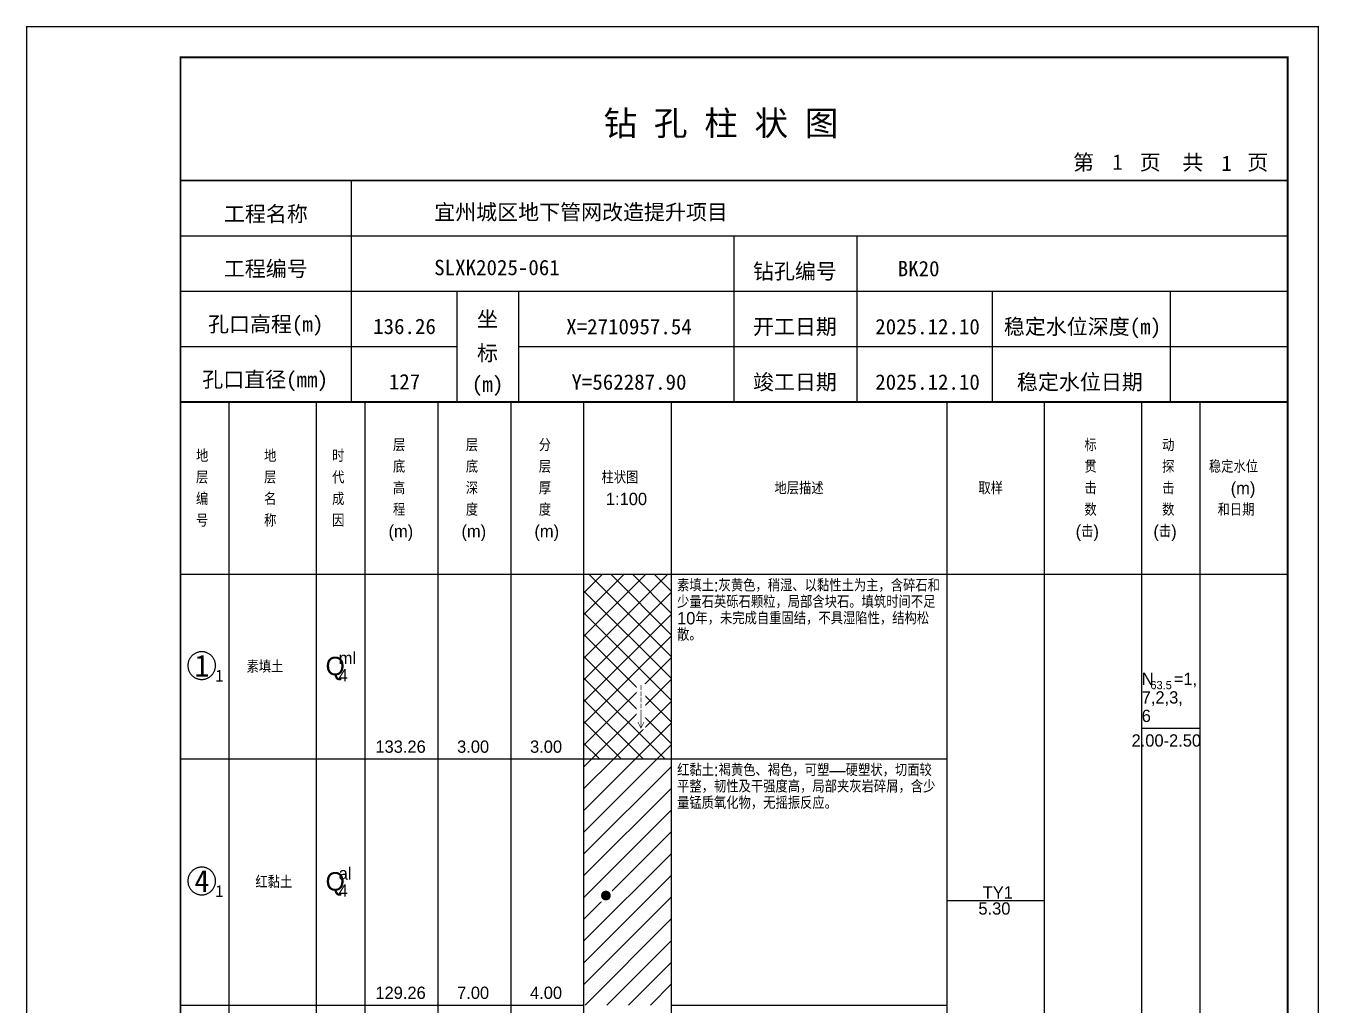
# Model space of a CAD drawing. Header units: millimetres. Extents: x 12489 to 89920, y 4630 to 4927.
# Drawn here: x 16669.3 to 16879.6, y 4767.7 to 4926.8 of the extents above; entities that cross this region are included whole.
import ezdxf
from ezdxf.enums import TextEntityAlignment as Align

# ---------------------------------------------------------------- set-up
doc = ezdxf.new("R2010")
doc.units = ezdxf.units.MM
doc.layers.add('GICAD_QUYANG', color=7, linetype='Continuous')
doc.layers.add('ZZT_TC', color=7, linetype='Continuous')
doc.styles.add('成果图图块', font='', dxfattribs={"height": 2.5})
doc.styles.add('成果图模板', font='')
doc.styles.add('成果图模板标题', font='simhei.ttf')
doc.styles.add('成果图表体', font='Comfont.shx', dxfattribs={"height": 2, "bigfont": 'Hztxt12a.shx'})
doc.styles.get('成果图图块').set_extended_font_data('FangSong_GB2312')
doc.styles.get('成果图模板').set_extended_font_data('FangSong_GB2312')

# ---------------------------------------------------------------- blocks, each defined once
blk = doc.blocks.new('DCBH-1-1-942', base_point=(0.3, -0.11))
at = {"layer": 'ZZT_TC', "color": 7}
blk.add_polyline3d([(-0.19, 2.31, 0), (-0.3, 2.31, 0), (-0.41, 2.3, 0), (-0.52, 2.29, 0), (-0.63, 2.27, 0), (-0.73, 2.24, 0), (-0.84, 2.21, 0), (-0.95, 2.18, 0), (-1.05, 2.14, 0), (-1.15, 2.09, 0), (-1.25, 2.04, 0), (-1.35, 1.99, 0), (-1.44, 1.93, 0), (-1.53, 1.87, 0), (-1.62, 1.8, 0), (-1.7, 1.73, 0), (-1.78, 1.65, 0), (-1.86, 1.57, 0), (-1.93, 1.49, 0), (-2, 1.4, 0), (-2.06, 1.31, 0), (-2.12, 1.22, 0), (-2.17, 1.12, 0), (-2.22, 1.02, 0), (-2.27, 0.92, 0), (-2.31, 0.82, 0), (-2.34, 0.71, 0), (-2.37, 0.61, 0), (-2.4, 0.5, 0), (-2.41, 0.39, 0), (-2.43, 0.28, 0), (-2.44, 0.17, 0), (-2.44, 0.06, 0), (-2.44, -0.05, 0), (-2.43, -0.16, 0), (-2.41, -0.27, 0), (-2.4, -0.38, 0), (-2.37, -0.49, 0), (-2.34, -0.6, 0), (-2.31, -0.7, 0), (-2.27, -0.8, 0), (-2.22, -0.9, 0), (-2.17, -1, 0), (-2.12, -1.1, 0), (-2.06, -1.19, 0), (-2, -1.28, 0), (-1.93, -1.37, 0), (-1.86, -1.45, 0), (-1.78, -1.53, 0), (-1.7, -1.61, 0), (-1.62, -1.68, 0), (-1.53, -1.75, 0), (-1.44, -1.81, 0), (-1.35, -1.87, 0), (-1.25, -1.93, 0), (-1.15, -1.98, 0), (-1.05, -2.02, 0), (-0.95, -2.06, 0), (-0.84, -2.1, 0), (-0.73, -2.13, 0), (-0.63, -2.15, 0), (-0.52, -2.17, 0), (-0.41, -2.18, 0), (-0.3, -2.19, 0), (-0.19, -2.19, 0), (-0.08, -2.19, 0), (0.03, -2.18, 0), (0.14, -2.17, 0), (0.25, -2.15, 0), (0.36, -2.13, 0), (0.47, -2.1, 0), (0.57, -2.06, 0), (0.67, -2.02, 0), (0.77, -1.98, 0), (0.87, -1.93, 0), (0.97, -1.87, 0), (1.06, -1.81, 0), (1.15, -1.75, 0), (1.24, -1.68, 0), (1.32, -1.61, 0), (1.4, -1.53, 0), (1.48, -1.45, 0), (1.55, -1.37, 0), (1.62, -1.28, 0), (1.68, -1.19, 0), (1.74, -1.1, 0), (1.8, -1, 0), (1.85, -0.9, 0), (1.89, -0.8, 0), (1.93, -0.7, 0), (1.97, -0.6, 0), (2, -0.49, 0), (2.02, -0.38, 0), (2.04, -0.27, 0), (2.05, -0.16, 0), (2.06, -0.05, 0), (2.06, 0.06, 0), (2.06, 0.17, 0), (2.05, 0.28, 0), (2.04, 0.39, 0), (2.02, 0.5, 0), (2, 0.61, 0), (1.97, 0.71, 0), (1.93, 0.82, 0), (1.89, 0.92, 0), (1.85, 1.02, 0), (1.8, 1.12, 0), (1.74, 1.22, 0), (1.68, 1.31, 0), (1.62, 1.4, 0), (1.55, 1.49, 0), (1.48, 1.57, 0), (1.4, 1.65, 0), (1.32, 1.73, 0), (1.24, 1.8, 0), (1.15, 1.87, 0), (1.06, 1.93, 0), (0.97, 1.99, 0), (0.87, 2.04, 0), (0.77, 2.09, 0), (0.67, 2.14, 0), (0.57, 2.18, 0), (0.47, 2.21, 0), (0.36, 2.24, 0), (0.25, 2.27, 0), (0.14, 2.29, 0), (0.03, 2.3, 0), (-0.08, 2.31, 0), (-0.19, 2.31, 0)], dxfattribs=at)
at = {"style": '成果图图块'}
blk.add_text('1', height=3.57, dxfattribs=at).set_placement((-0.16, -1.74), align=Align.CENTER)
blk.add_text('1', height=1.91, dxfattribs=at).set_placement((2.03, -2.53))
blk = doc.blocks.new('DCBH-1-1-943', base_point=(0.3, -0.11))
at = {"layer": 'ZZT_TC', "color": 7}
blk.add_polyline3d([(-0.19, 2.31, 0), (-0.3, 2.31, 0), (-0.41, 2.3, 0), (-0.52, 2.29, 0), (-0.63, 2.27, 0), (-0.73, 2.24, 0), (-0.84, 2.21, 0), (-0.95, 2.18, 0), (-1.05, 2.14, 0), (-1.15, 2.09, 0), (-1.25, 2.04, 0), (-1.35, 1.99, 0), (-1.44, 1.93, 0), (-1.53, 1.87, 0), (-1.62, 1.8, 0), (-1.7, 1.73, 0), (-1.78, 1.65, 0), (-1.86, 1.57, 0), (-1.93, 1.49, 0), (-2, 1.4, 0), (-2.06, 1.31, 0), (-2.12, 1.22, 0), (-2.17, 1.12, 0), (-2.22, 1.02, 0), (-2.27, 0.92, 0), (-2.31, 0.82, 0), (-2.34, 0.71, 0), (-2.37, 0.61, 0), (-2.4, 0.5, 0), (-2.41, 0.39, 0), (-2.43, 0.28, 0), (-2.44, 0.17, 0), (-2.44, 0.06, 0), (-2.44, -0.05, 0), (-2.43, -0.16, 0), (-2.41, -0.27, 0), (-2.4, -0.38, 0), (-2.37, -0.49, 0), (-2.34, -0.6, 0), (-2.31, -0.7, 0), (-2.27, -0.8, 0), (-2.22, -0.9, 0), (-2.17, -1, 0), (-2.12, -1.1, 0), (-2.06, -1.19, 0), (-2, -1.28, 0), (-1.93, -1.37, 0), (-1.86, -1.45, 0), (-1.78, -1.53, 0), (-1.7, -1.61, 0), (-1.62, -1.68, 0), (-1.53, -1.75, 0), (-1.44, -1.81, 0), (-1.35, -1.87, 0), (-1.25, -1.93, 0), (-1.15, -1.98, 0), (-1.05, -2.02, 0), (-0.95, -2.06, 0), (-0.84, -2.1, 0), (-0.73, -2.13, 0), (-0.63, -2.15, 0), (-0.52, -2.17, 0), (-0.41, -2.18, 0), (-0.3, -2.19, 0), (-0.19, -2.19, 0), (-0.08, -2.19, 0), (0.03, -2.18, 0), (0.14, -2.17, 0), (0.25, -2.15, 0), (0.36, -2.13, 0), (0.47, -2.1, 0), (0.57, -2.06, 0), (0.67, -2.02, 0), (0.77, -1.98, 0), (0.87, -1.93, 0), (0.97, -1.87, 0), (1.06, -1.81, 0), (1.15, -1.75, 0), (1.24, -1.68, 0), (1.32, -1.61, 0), (1.4, -1.53, 0), (1.48, -1.45, 0), (1.55, -1.37, 0), (1.62, -1.28, 0), (1.68, -1.19, 0), (1.74, -1.1, 0), (1.8, -1, 0), (1.85, -0.9, 0), (1.89, -0.8, 0), (1.93, -0.7, 0), (1.97, -0.6, 0), (2, -0.49, 0), (2.02, -0.38, 0), (2.04, -0.27, 0), (2.05, -0.16, 0), (2.06, -0.05, 0), (2.06, 0.06, 0), (2.06, 0.17, 0), (2.05, 0.28, 0), (2.04, 0.39, 0), (2.02, 0.5, 0), (2, 0.61, 0), (1.97, 0.71, 0), (1.93, 0.82, 0), (1.89, 0.92, 0), (1.85, 1.02, 0), (1.8, 1.12, 0), (1.74, 1.22, 0), (1.68, 1.31, 0), (1.62, 1.4, 0), (1.55, 1.49, 0), (1.48, 1.57, 0), (1.4, 1.65, 0), (1.32, 1.73, 0), (1.24, 1.8, 0), (1.15, 1.87, 0), (1.06, 1.93, 0), (0.97, 1.99, 0), (0.87, 2.04, 0), (0.77, 2.09, 0), (0.67, 2.14, 0), (0.57, 2.18, 0), (0.47, 2.21, 0), (0.36, 2.24, 0), (0.25, 2.27, 0), (0.14, 2.29, 0), (0.03, 2.3, 0), (-0.08, 2.31, 0), (-0.19, 2.31, 0)], dxfattribs=at)
at = {"style": '成果图图块'}
blk.add_text('4', height=3.57, dxfattribs=at).set_placement((-0.16, -1.74), align=Align.CENTER)
blk.add_text('1', height=1.91, dxfattribs=at).set_placement((2.03, -2.53))
blk = doc.blocks.new('gkqy1.dwg', base_point=(0.8, 0))
blk.add_wipeout([(-0.2, -0.2), (1.8, -0.2), (1.8, 1.8), (-0.2, 1.8)])
at = {"layer": 'GICAD_QUYANG'}
h = blk.add_hatch(color=7, dxfattribs=at)
edge = h.paths.add_edge_path()
edge.add_arc((0.8, 0.8), 0.8, 0, 360)
blk = doc.blocks.new('zztGLdt.dwg', base_point=(0.5, 0))
blk.add_wipeout([(-0.2, -0.2), (1.2, -0.2), (1.2, 3.2), (-0.2, 3.2)])
at = {"color": 7, "const_width": 0.1}
for points in [[(0.5, 3), (0.5, 0)], [(0, 1), (0.5, 0), (1, 1)]]:
    blk.add_lwpolyline(points, dxfattribs=at)
blk = doc.blocks.new('钻孔柱状图路桥昇龙制图梁世成校核莫家里.dwg20', base_point=(25, 236))
for p, q in [((52.82, 236), (52.82, 272)), ((25, 263), (205, 263)), ((115, 236), (115, 263)), ((135, 236), (135, 263)), ((25, 254), (205, 254)), ((70, 236), (70, 254)), ((80, 236), (80, 254)), ((157, 236), (157, 254)), ((185.95, 236), (185.95, 254)), ((25, 245), (70, 245)), ((80, 245), (205, 245))]:
    blk.add_line(p, q)
for points, const_width in [([(0, 0), (210, 0), (210, 297), (0, 297)], 0.25), ([(25, 5), (205, 5), (205, 292), (25, 292)], 0.3)]:
    blk.add_lwpolyline(points, close=True, dxfattribs=dict(const_width=const_width))
at = {"const_width": 0.3}
for points in [[(25, 272), (205, 272)], [(25, 236), (205, 236)]]:
    blk.add_lwpolyline(points, dxfattribs=at)
for s, height, style, p in [('钻 孔 柱 状 图', 4, '成果图模板标题', (93.8, 279.31)), ('第', 2.5, '成果图模板', (170.12, 273.7)), ('页', 2.5, '成果图模板', (180.96, 273.7)), ('共', 2.5, '成果图模板', (187.88, 273.7)), ('页', 2.5, '成果图模板', (198.44, 273.7)), ('工程名称', 2.5, '成果图模板', (32.07, 265.32)), ('宜州城区地下管网改造提升项目', 2.5, '成果图模板', (66.26, 265.61)), ('工程编号', 2.5, '成果图模板', (32.05, 256.41)), ('SLXK2025-061', 2.5, '成果图模板', (66.26, 256.61)), ('钻孔编号', 2.5, '成果图模板', (118.08, 256)), ('BK20', 2.5, '成果图模板', (141.61, 256.43)), ('孔口高程(m)', 2.5, '成果图模板', (29.48, 247.41)), ('坐', 2.5, '成果图模板', (73.21, 248.24)), ('开工日期', 2.5, '成果图模板', (118.08, 247)), ('稳定水位深度(m)', 2.5, '成果图模板', (158.86, 247)), ('标', 2.5, '成果图模板', (73.21, 242.7)), ('孔口直径(mm)', 2.5, '成果图模板', (28.54, 238.41)), ('(m) ', 2.5, '成果图模板', (72.38, 237.65)), ('竣工日期', 2.5, '成果图模板', (118.08, 238)), ('稳定水位日期', 2.5, '成果图模板', (160.99, 238))]:
    blk.add_text(s, height=height, dxfattribs=dict(style=style)).set_placement(p)
at = {"style": '成果图模板'}
for s, p in [('1', (177.35, 273.74)), ('1', (195.08, 273.53)), ('136.26', (61.43, 247.04)), ('X=2710957.54', (97.92, 247)), ('2025.12.10', (146.46, 247)), ('127', (61.43, 238.04)), ('Y=562287.90', (97.92, 238)), ('2025.12.10', (146.46, 238))]:
    blk.add_text(s, height=2.5, dxfattribs=at).set_placement(p, align=Align.CENTER)

msp = doc.modelspace()

# ---------------------------------------------------------------- hatches: boundary and pattern name
at = {"linetype": 'Continuous'}
h = msp.add_hatch(dxfattribs=at)
h.set_pattern_fill('GKSTT', scale=0.5, style=0, pattern_type=2)
h.set_pattern_definition([(45, (0, 0), (-1.76776695, 1.76776695), []), (135, (0, 0), (-1.76776695, -1.76776695), [])])
h.paths.add_polyline_path([(16760.06, 4807.71), (16774.29, 4807.71), (16774.29, 4837.71), (16760.06, 4837.71)])
h = msp.add_hatch(dxfattribs=at)
h.set_pattern_fill('GKNXT', scale=0.5, style=0, pattern_type=2)
h.set_pattern_definition([(45, (0, 0), (-1.76776695, 1.76776695), [])])
h.paths.add_polyline_path([(16760.06, 4767.71), (16774.29, 4767.71), (16774.29, 4807.71), (16760.06, 4807.71)])

# ---------------------------------------------------------------- linework, layer by layer
at = {"color": 0}
for p, q in [((16694.45, 4837.71), (16702.35, 4837.71)), ((16694.45, 4807.71), (16694.45, 4837.71)), ((16702.35, 4807.71), (16702.35, 4837.71)), ((16694.45, 4807.71), (16702.35, 4807.71)), ((16694.45, 4807.71), (16702.35, 4807.71)), ((16694.45, 4767.71), (16694.45, 4807.71)), ((16702.35, 4767.71), (16702.35, 4807.71)), ((16694.45, 4767.71), (16702.35, 4767.71))]:
    msp.add_line(p, q, dxfattribs=at)
for points in [[(16694.45, 4865.71), (16702.35, 4865.71)], [(16694.45, 4837.71), (16694.45, 4865.71)], [(16702.35, 4837.71), (16702.35, 4865.71)], [(16702.35, 4865.71), (16716.58, 4865.71)], [(16702.35, 4837.71), (16702.35, 4865.71)], [(16716.58, 4837.71), (16716.58, 4865.71)], [(16716.58, 4865.71), (16724.49, 4865.71)], [(16716.58, 4837.71), (16716.58, 4865.71)], [(16724.49, 4837.71), (16724.49, 4865.71)], [(16724.49, 4865.71), (16736.35, 4865.71)], [(16724.49, 4837.71), (16724.49, 4865.71)], [(16736.35, 4837.71), (16736.35, 4865.71)], [(16736.35, 4865.71), (16748.2, 4865.71)], [(16736.35, 4837.71), (16736.35, 4865.71)], [(16748.2, 4837.71), (16748.2, 4865.71)], [(16748.2, 4865.71), (16760.06, 4865.71)], [(16748.2, 4837.71), (16748.2, 4865.71)], [(16760.06, 4837.71), (16760.06, 4865.71)], [(16760.06, 4865.71), (16774.29, 4865.71)], [(16760.06, 4837.71), (16760.06, 4865.71)], [(16774.29, 4837.71), (16774.29, 4865.71)], [(16774.29, 4865.71), (16819.11, 4865.71)], [(16774.29, 4837.71), (16774.29, 4865.71)], [(16819.11, 4837.71), (16819.11, 4865.71)], [(16819.11, 4865.71), (16834.92, 4865.71)], [(16819.11, 4837.71), (16819.11, 4865.71)], [(16834.92, 4837.71), (16834.92, 4865.71)], [(16834.92, 4865.71), (16850.73, 4865.71)], [(16834.92, 4837.71), (16834.92, 4865.71)], [(16850.73, 4837.71), (16850.73, 4865.71)], [(16850.73, 4865.71), (16860.22, 4865.71)], [(16850.73, 4837.71), (16850.73, 4865.71)], [(16860.22, 4837.71), (16860.22, 4865.71)], [(16860.22, 4865.71), (16874.45, 4865.71)], [(16860.22, 4837.71), (16860.22, 4865.71)], [(16874.45, 4837.71), (16874.45, 4865.71)], [(16694.45, 4837.71), (16702.35, 4837.71)], [(16694.45, 4643.71), (16694.45, 4837.71)], [(16694.45, 4837.71), (16702.35, 4837.71)], [(16702.35, 4643.71), (16702.35, 4837.71)], [(16702.35, 4837.71), (16716.58, 4837.71)], [(16702.35, 4643.71), (16702.35, 4837.71)], [(16702.35, 4837.71), (16716.58, 4837.71)], [(16702.35, 4837.71), (16716.58, 4837.71)], [(16702.35, 4807.71), (16702.35, 4837.71)], [(16716.58, 4643.71), (16716.58, 4837.71)], [(16716.58, 4807.71), (16716.58, 4837.71)], [(16716.58, 4837.71), (16724.49, 4837.71)], [(16716.58, 4643.71), (16716.58, 4837.71)], [(16716.58, 4837.71), (16724.49, 4837.71)], [(16716.58, 4837.71), (16724.49, 4837.71)], [(16716.58, 4807.71), (16716.58, 4837.71)], [(16724.49, 4643.71), (16724.49, 4837.71)], [(16724.49, 4807.71), (16724.49, 4837.71)], [(16724.49, 4837.71), (16736.35, 4837.71)], [(16724.49, 4643.71), (16724.49, 4837.71)], [(16724.49, 4837.71), (16736.35, 4837.71)], [(16724.49, 4837.71), (16736.35, 4837.71)], [(16724.49, 4807.71), (16724.49, 4837.71)], [(16736.35, 4643.71), (16736.35, 4837.71)], [(16736.35, 4807.71), (16736.35, 4837.71)], [(16736.35, 4837.71), (16748.2, 4837.71)], [(16736.35, 4643.71), (16736.35, 4837.71)], [(16736.35, 4837.71), (16748.2, 4837.71)], [(16736.35, 4837.71), (16748.2, 4837.71)], [(16736.35, 4807.71), (16736.35, 4837.71)], [(16748.2, 4643.71), (16748.2, 4837.71)], [(16748.2, 4807.71), (16748.2, 4837.71)], [(16748.2, 4837.71), (16760.06, 4837.71)], [(16748.2, 4643.71), (16748.2, 4837.71)], [(16748.2, 4837.71), (16760.06, 4837.71)], [(16748.2, 4837.71), (16760.06, 4837.71)], [(16748.2, 4807.71), (16748.2, 4837.71)], [(16760.06, 4643.71), (16760.06, 4837.71)], [(16760.06, 4807.71), (16760.06, 4837.71)], [(16760.06, 4837.71), (16774.29, 4837.71)], [(16760.06, 4643.71), (16760.06, 4837.71)], [(16760.06, 4837.71), (16774.29, 4837.71)], [(16774.29, 4643.71), (16774.29, 4837.71)], [(16774.29, 4837.71), (16819.11, 4837.71)], [(16774.29, 4643.71), (16774.29, 4837.71)], [(16774.29, 4837.71), (16819.11, 4837.71)], [(16774.29, 4837.71), (16819.11, 4837.71)], [(16774.29, 4807.71), (16774.29, 4837.71)], [(16819.11, 4643.71), (16819.11, 4837.71)], [(16819.11, 4807.71), (16819.11, 4837.71)], [(16819.11, 4837.71), (16834.92, 4837.71)], [(16819.11, 4643.71), (16819.11, 4837.71)], [(16819.11, 4837.71), (16834.92, 4837.71)], [(16834.92, 4643.71), (16834.92, 4837.71)], [(16834.92, 4837.71), (16850.73, 4837.71)], [(16834.92, 4643.71), (16834.92, 4837.71)], [(16834.92, 4837.71), (16850.73, 4837.71)], [(16850.73, 4643.71), (16850.73, 4837.71)], [(16850.73, 4837.71), (16860.22, 4837.71)], [(16850.73, 4643.71), (16850.73, 4837.71)], [(16850.73, 4837.71), (16860.22, 4837.71)], [(16850.73, 4837.71), (16860.22, 4837.71)], [(16850.73, 4812.71), (16850.73, 4837.71)], [(16860.22, 4643.71), (16860.22, 4837.71)], [(16860.22, 4812.71), (16860.22, 4837.71)], [(16860.22, 4837.71), (16874.45, 4837.71)], [(16860.22, 4643.71), (16860.22, 4837.71)], [(16860.22, 4837.71), (16874.45, 4837.71)], [(16874.45, 4643.71), (16874.45, 4837.71)], [(16850.73, 4812.71), (16860.22, 4812.71)], [(16702.35, 4807.71), (16716.58, 4807.71)], [(16702.35, 4807.71), (16716.58, 4807.71)], [(16702.35, 4767.71), (16702.35, 4807.71)], [(16716.58, 4767.71), (16716.58, 4807.71)], [(16716.58, 4807.71), (16724.49, 4807.71)], [(16716.58, 4807.71), (16724.49, 4807.71)], [(16716.58, 4767.71), (16716.58, 4807.71)], [(16724.49, 4767.71), (16724.49, 4807.71)], [(16724.49, 4807.71), (16736.35, 4807.71)], [(16724.49, 4807.71), (16736.35, 4807.71)], [(16724.49, 4767.71), (16724.49, 4807.71)], [(16736.35, 4767.71), (16736.35, 4807.71)], [(16736.35, 4807.71), (16748.2, 4807.71)], [(16736.35, 4807.71), (16748.2, 4807.71)], [(16736.35, 4767.71), (16736.35, 4807.71)], [(16748.2, 4767.71), (16748.2, 4807.71)], [(16748.2, 4807.71), (16760.06, 4807.71)], [(16748.2, 4807.71), (16760.06, 4807.71)], [(16748.2, 4767.71), (16748.2, 4807.71)], [(16760.06, 4767.71), (16760.06, 4807.71)], [(16774.29, 4807.71), (16819.11, 4807.71)], [(16774.29, 4807.71), (16819.11, 4807.71)], [(16774.29, 4767.71), (16774.29, 4807.71)], [(16819.11, 4767.71), (16819.11, 4807.71)], [(16819.11, 4784.71), (16834.92, 4784.71)], [(16702.35, 4767.71), (16716.58, 4767.71)], [(16716.58, 4767.71), (16724.49, 4767.71)], [(16724.49, 4767.71), (16736.35, 4767.71)], [(16736.35, 4767.71), (16748.2, 4767.71)], [(16748.2, 4767.71), (16760.06, 4767.71)], [(16774.29, 4767.71), (16819.11, 4767.71)]]:
    msp.add_lwpolyline(points, dxfattribs=at)
at = {"color": 7, "flags": 128}
msp.add_lwpolyline([(16760.06, 4807.71), (16774.29, 4807.71)], dxfattribs=at)

# ---------------------------------------------------------------- block references
for name, p in [('DCBH-1-1-942', (16698.4, 4822.71)), ('DCBH-1-1-943', (16698.4, 4787.71))]:
    msp.add_blockref(name, p)

# ---------------------------------------------------------------- texts
at = {"color": 0, "style": '成果图表体'}
for s, height, p in [('层', 2, (16729, 4857.71)), ('层', 2, (16740.85, 4857.71)), ('分', 2, (16752.71, 4857.71)), ('标', 2, (16841.41, 4857.71)), ('动', 2, (16854.05, 4857.71)), ('地', 2, (16696.98, 4855.96)), ('地', 2, (16708.05, 4855.96)), ('时', 2, (16719.11, 4855.96)), ('底', 2, (16729, 4854.21)), ('底', 2, (16740.85, 4854.21)), ('层', 2, (16752.71, 4854.21)), ('贯', 2, (16841.41, 4854.21)), ('探', 2, (16854.05, 4854.21)), ('稳定水位', 2, (16861.65, 4854.21)), ('层', 2, (16696.98, 4852.46)), ('层', 2, (16708.05, 4852.46)), ('代', 2, (16719.11, 4852.46)), ('高', 2, (16729, 4850.71)), ('深', 2, (16740.85, 4850.71)), ('厚', 2, (16752.71, 4850.71)), ('柱状图', 2, (16762.91, 4852.46)), ('地层描述', 2, (16791.02, 4850.71)), ('取样', 2, (16824.18, 4850.71)), ('击', 2, (16841.41, 4850.71)), ('击', 2, (16854.05, 4850.71)), ('(m)', 2, (16865.2, 4850.71)), ('编', 2, (16696.98, 4848.96)), ('名', 2, (16708.05, 4848.96)), ('成', 2, (16719.11, 4848.96)), ('1:100', 2, (16763.62, 4848.96)), ('程', 2, (16729, 4847.21)), ('度', 2, (16740.85, 4847.21)), ('度', 2, (16752.71, 4847.21)), ('数', 2, (16841.41, 4847.21)), ('数', 2, (16854.05, 4847.21)), ('和日期', 2, (16863.07, 4847.21)), ('号', 2, (16696.98, 4845.46)), ('称', 2, (16708.05, 4845.46)), ('因', 2, (16719.11, 4845.46)), ('(m)', 2, (16728.28, 4843.71)), ('(m)', 2, (16740.14, 4843.71)), ('(m)', 2, (16752, 4843.71)), ('(击)', 2, (16839.99, 4843.71)), ('(击)', 2, (16852.63, 4843.71)), ('素填土', 2, (16705.2, 4821.71)), ('Q', 3, (16718.05, 4821.31)), ('ml', 2, (16720.18, 4823.11)), ('4', 2, (16720.18, 4820.31)), ('N', 2, (16850.73, 4819.71)), ('=1,', 2, (16855.94, 4819.71)), ('63.5', 1.333, (16852.15, 4819.04)), ('7,2,3,', 2, (16850.73, 4816.71)), ('6', 2, (16850.73, 4813.71)), ('133.26', 2, (16726.15, 4808.71)), ('3.00', 2, (16739.43, 4808.71)), ('3.00', 2, (16751.29, 4808.71)), ('2.00-2.50', 2, (16849.08, 4809.71)), ('al', 2, (16720.18, 4788.11)), ('红黏土', 2, (16706.63, 4786.71)), ('Q', 3, (16718.05, 4786.31)), ('4', 2, (16720.18, 4785.31)), ('TY1', 2, (16824.89, 4785.01)), ('5.30', 2, (16824.18, 4782.41)), ('129.26', 2, (16726.15, 4768.71)), ('7.00', 2, (16739.43, 4768.71)), ('4.00', 2, (16751.29, 4768.71))]:
    msp.add_text(s, height=height, dxfattribs=at).set_placement(p)
at = {"color": 0, "char_height": 2, "width": 43.0292, "attachment_point": 1, "line_spacing_factor": 0.8, "style": '成果图表体'}
for s, insert in [('素填土:灰黄色，稍湿、以黏性土为主，含碎石和少量石英砾石颗粒，局部含块石。填筑时间不足10年，未完成自重固结，不具湿陷性，结构松散。', (16775.19, 4836.91)), ('红黏土:褐黄色、褐色，可塑—硬塑状，切面较平整，韧性及干强度高，局部夹灰岩碎屑，含少量锰质氧化物，无摇振反应。', (16775.19, 4806.91))]:
    msp.add_mtext(s, dxfattribs=dict(at, insert=insert))

# ---------------------------------------------------------------- next in the draw order: block references
for name, p in [('zztGLdt.dwg', (16769.31, 4816.71)), ('gkqy1.dwg', (16763.62, 4784.71))]:
    msp.add_blockref(name, p)

# ---------------------------------------------------------------- next in the draw order: block references
msp.add_blockref('zztGLdt.dwg', (16769.31, 4815.71))

# ---------------------------------------------------------------- next in the draw order: block references
msp.add_blockref('zztGLdt.dwg', (16769.31, 4814.71))

# ---------------------------------------------------------------- next in the draw order: block references
msp.add_blockref('zztGLdt.dwg', (16769.31, 4813.71))

# ---------------------------------------------------------------- next in the draw order: block references
msp.add_blockref('zztGLdt.dwg', (16769.31, 4812.71))

# ---------------------------------------------------------------- next in the draw order: block references
msp.add_blockref('钻孔柱状图路桥昇龙制图梁世成校核莫家里.dwg20', (16694.45, 4865.71))

doc.saveas('drawing.dxf')
